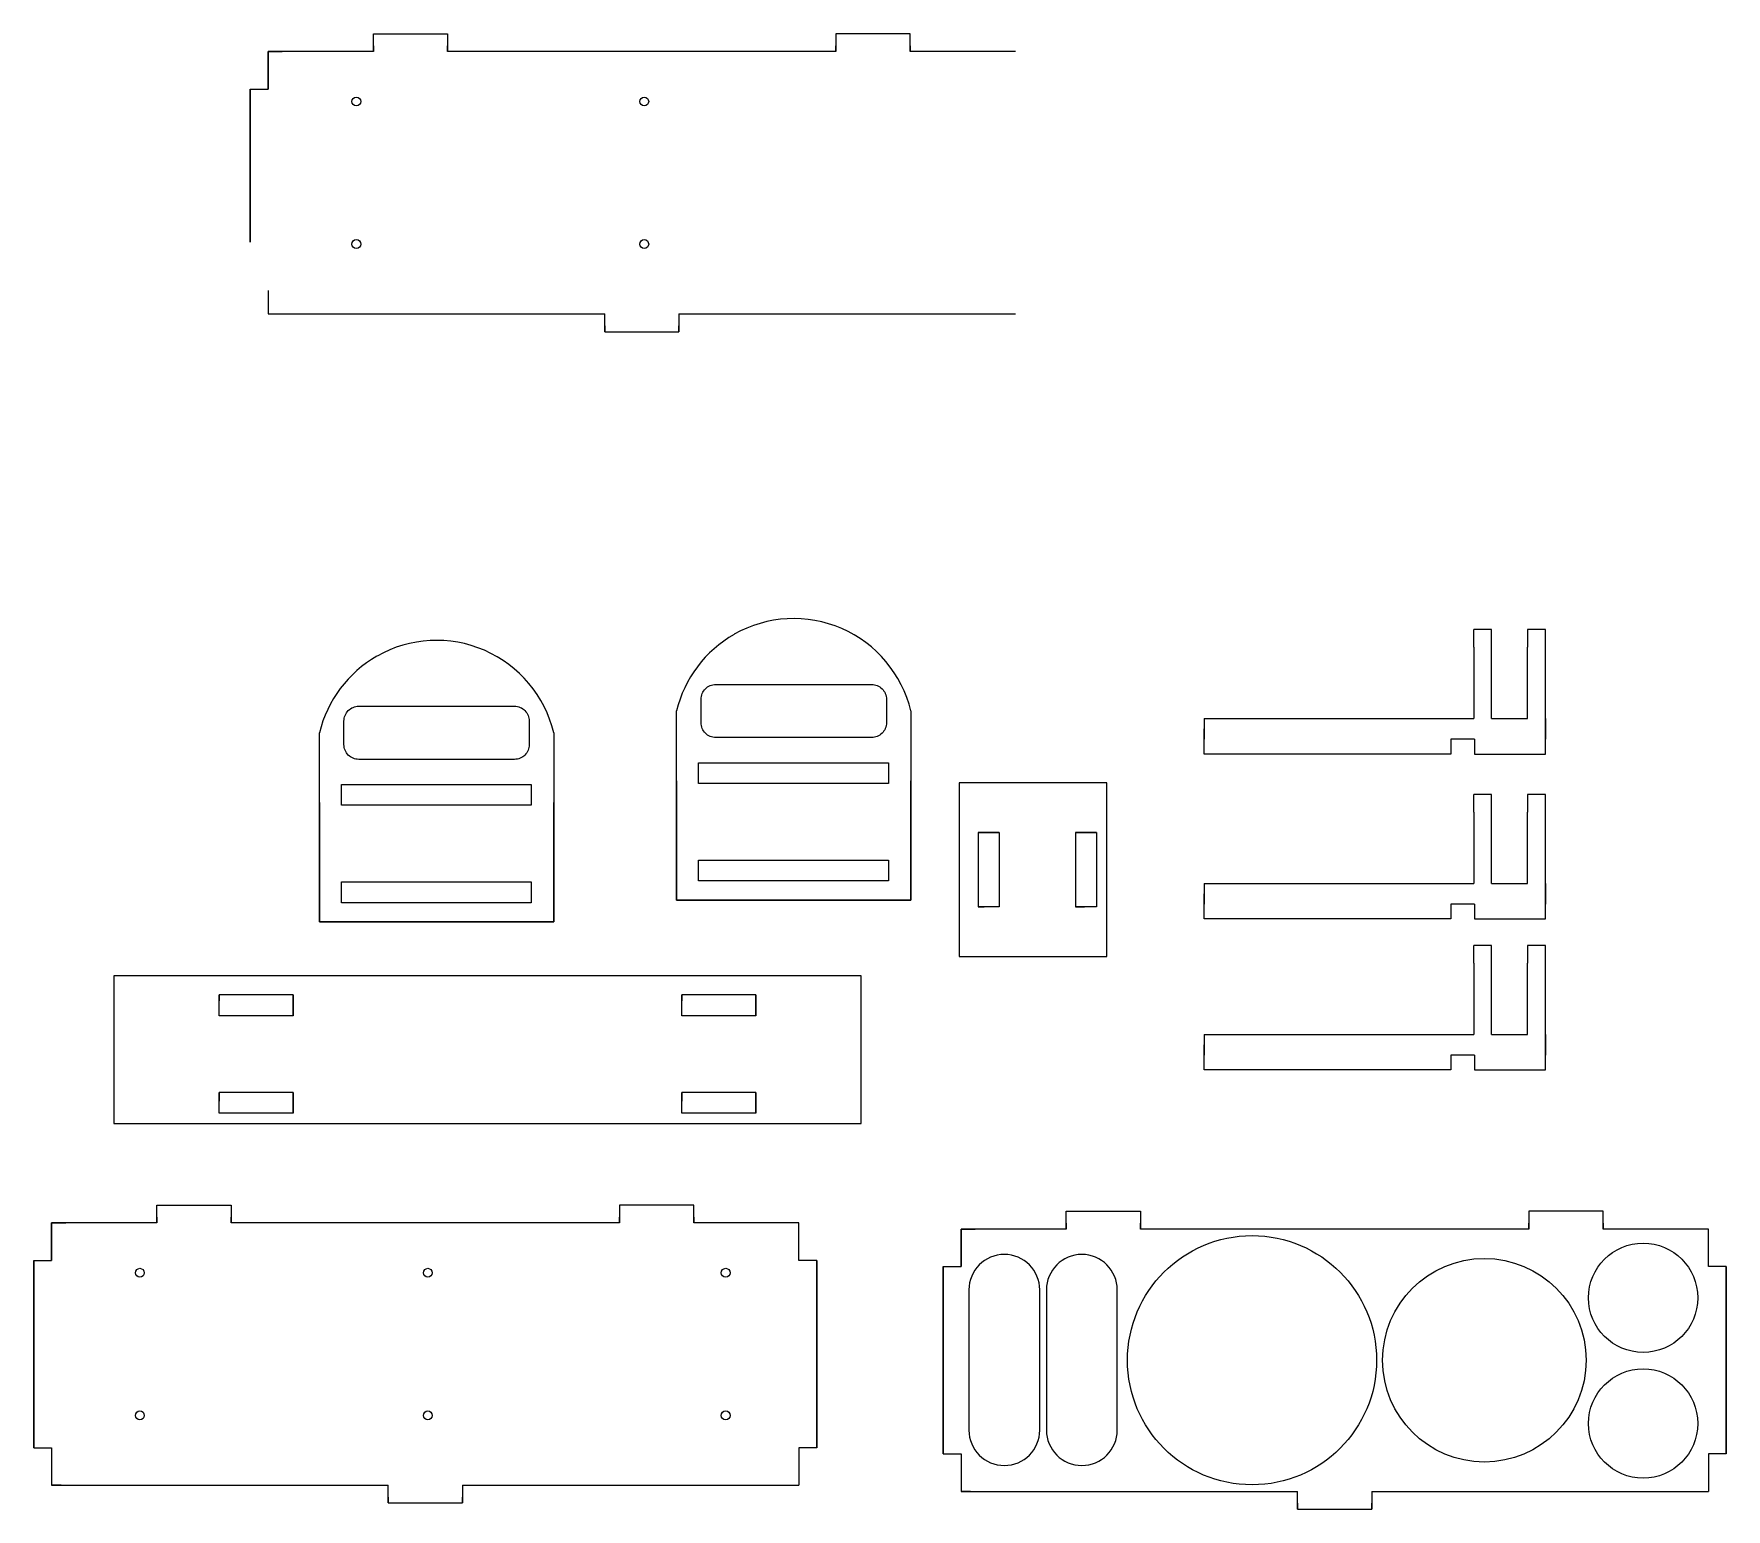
# Model space of a CAD drawing. Header units: millimetres. Extents: x 2830 to 3400, y 1105 to 1602.
import ezdxf

# ---------------------------------------------------------------- set-up
doc = ezdxf.new("R2010")
doc.units = ezdxf.units.MM

msp = doc.modelspace()

# ---------------------------------------------------------------- linework, layer by layer
for p, q in [((2944.35, 1596.32), (2944.35, 1602.32)), ((2944.35, 1602.32), (2969.35, 1602.32)), ((2944.35, 1598.32), (2944.35, 1596.32)), ((2969.35, 1602.32), (2969.35, 1596.32)), ((2969.35, 1596.32), (2969.35, 1598.32)), ((3125.34, 1602.32), (3100.34, 1602.32)), ((3100.34, 1602.32), (3100.34, 1596.32)), ((3100.34, 1596.32), (3100.34, 1598.32)), ((3125.34, 1596.32), (3125.34, 1602.32)), ((3125.34, 1598.32), (3125.34, 1596.32)), ((2908.85, 1583.7), (2908.85, 1596.32)), ((2902.85, 1532.05), (2902.85, 1583.7)), ((2902.85, 1583.7), (2908.85, 1583.7)), ((3022.35, 1501.91), (3022.35, 1507.91)), ((3047.35, 1507.91), (3047.35, 1501.91)), ((3022.35, 1503.91), (3022.35, 1501.91)), ((3022.35, 1501.91), (3047.35, 1501.91)), ((3047.35, 1501.91), (3047.35, 1503.91)), ((3321.36, 1401.52), (3315.36, 1401.52)), ((3315.36, 1395.53), (3315.36, 1401.52)), ((3321.36, 1395.53), (3321.36, 1401.52)), ((3339.56, 1401.52), (3333.56, 1401.52)), ((3333.56, 1401.52), (3333.56, 1395.53)), ((3339.56, 1364.52), (3339.56, 1401.52)), ((3315.36, 1395.53), (3315.36, 1371.52)), ((3321.36, 1371.52), (3321.36, 1395.53)), ((3333.56, 1371.52), (3333.56, 1395.53)), ((3339.56, 1371.52), (3339.56, 1395.53)), ((3224.44, 1371.52), (3315.36, 1371.52)), ((3224.44, 1371.52), (3224.44, 1364.52)), ((3321.36, 1371.52), (3333.56, 1371.52)), ((3339.56, 1371.52), (3339.56, 1364.52)), ((3224.44, 1359.52), (3224.44, 1368.02)), ((3315.62, 1364.52), (3307.62, 1364.52)), ((3307.62, 1364.52), (3307.62, 1359.52)), ((3315.62, 1364.52), (3315.62, 1359.52)), ((3339.56, 1359.52), (3339.56, 1364.52)), ((3307.62, 1359.52), (3224.44, 1359.52)), ((3315.62, 1359.52), (3339.56, 1359.52)), ((3321.36, 1345.94), (3315.36, 1345.94)), ((3315.36, 1339.94), (3315.36, 1345.94)), ((3321.36, 1339.94), (3321.36, 1345.94)), ((3339.56, 1345.94), (3333.56, 1345.94)), ((3333.56, 1345.94), (3333.56, 1339.94)), ((3339.56, 1308.94), (3339.56, 1345.94)), ((3315.36, 1339.94), (3315.36, 1315.94)), ((3321.36, 1315.94), (3321.36, 1339.94)), ((3333.56, 1315.94), (3333.56, 1339.94)), ((3339.56, 1315.94), (3339.56, 1339.94)), ((3155.32, 1333.05), (3148.32, 1333.05)), ((3148.32, 1333.05), (3148.32, 1308.05)), ((3148.32, 1333.05), (3155.32, 1333.05)), ((3155.32, 1333.05), (3155.32, 1308.05)), ((3188.15, 1333.05), (3181.15, 1333.05)), ((3184.15, 1333.05), (3181.15, 1333.05)), ((3181.15, 1333.05), (3181.15, 1308.05)), ((3181.15, 1333.05), (3188.15, 1333.05)), ((3188.15, 1333.05), (3188.15, 1308.05)), ((3224.44, 1315.94), (3315.36, 1315.94)), ((3224.44, 1315.94), (3224.44, 1308.94)), ((3224.44, 1303.94), (3224.44, 1312.44)), ((3321.36, 1315.94), (3333.56, 1315.94)), ((3339.56, 1315.94), (3339.56, 1308.94)), ((3148.32, 1308.05), (3150.32, 1308.05)), ((3155.32, 1308.05), (3148.32, 1308.05)), ((3181.15, 1308.05), (3184.15, 1308.05)), ((3188.15, 1308.05), (3181.15, 1308.05)), ((3315.62, 1308.94), (3307.62, 1308.94)), ((3307.62, 1308.94), (3307.62, 1303.94)), ((3315.62, 1308.94), (3315.62, 1303.94)), ((3339.56, 1303.94), (3339.56, 1308.94)), ((3307.62, 1303.94), (3224.44, 1303.94)), ((3315.62, 1303.94), (3339.56, 1303.94)), ((3321.36, 1295.02), (3315.36, 1295.02)), ((3315.36, 1289.03), (3315.36, 1295.02)), ((3321.36, 1289.03), (3321.36, 1295.02)), ((3339.56, 1295.02), (3333.56, 1295.02)), ((3333.56, 1295.02), (3333.56, 1289.03)), ((3339.56, 1258.02), (3339.56, 1295.02)), ((3315.36, 1289.03), (3315.36, 1265.02)), ((3321.36, 1265.02), (3321.36, 1289.03)), ((3333.56, 1265.02), (3333.56, 1289.03)), ((3339.56, 1265.02), (3339.56, 1289.03)), ((2892.35, 1278.3), (2892.35, 1276.3)), ((2917.35, 1278.3), (2892.35, 1278.3)), ((2892.35, 1271.3), (2892.35, 1278.3)), ((2917.35, 1271.3), (2917.35, 1278.3)), ((2917.35, 1278.3), (2917.35, 1271.3)), ((3048.34, 1278.3), (3048.34, 1276.3)), ((3073.34, 1278.3), (3048.34, 1278.3)), ((3048.34, 1271.3), (3048.34, 1278.3)), ((3073.34, 1271.3), (3073.34, 1278.3)), ((3073.34, 1278.3), (3073.34, 1271.3)), ((2917.35, 1271.3), (2892.35, 1271.3)), ((3073.34, 1271.3), (3048.34, 1271.3)), ((3224.44, 1265.02), (3315.36, 1265.02)), ((3224.44, 1265.02), (3224.44, 1258.02)), ((3224.44, 1253.02), (3224.44, 1261.52)), ((3321.36, 1265.02), (3333.56, 1265.02)), ((3339.56, 1265.02), (3339.56, 1258.02)), ((3315.62, 1258.02), (3307.62, 1258.02)), ((3307.62, 1258.02), (3307.62, 1253.02)), ((3315.62, 1258.02), (3315.62, 1253.02)), ((3339.56, 1253.02), (3339.56, 1258.02)), ((3307.62, 1253.02), (3224.44, 1253.02)), ((3315.62, 1253.02), (3339.56, 1253.02)), ((2892.35, 1245.48), (2892.35, 1242.48)), ((2917.35, 1245.48), (2892.35, 1245.48)), ((2892.35, 1238.48), (2892.35, 1245.48)), ((2917.35, 1238.48), (2917.35, 1245.48)), ((2917.35, 1242.48), (2917.35, 1245.48)), ((2917.35, 1245.48), (2917.35, 1238.48)), ((3048.34, 1245.48), (3048.34, 1242.48)), ((3073.34, 1245.48), (3048.34, 1245.48)), ((3048.34, 1238.48), (3048.34, 1245.48)), ((3073.34, 1238.48), (3073.34, 1245.48)), ((3073.34, 1242.48), (3073.34, 1245.48)), ((3073.34, 1245.48), (3073.34, 1238.48)), ((2917.35, 1238.48), (2892.35, 1238.48)), ((3073.34, 1238.48), (3048.34, 1238.48)), ((2871.38, 1201.45), (2871.38, 1207.45)), ((2871.38, 1207.45), (2896.38, 1207.45)), ((2896.38, 1207.45), (2896.38, 1201.45)), ((3052.37, 1207.45), (3027.37, 1207.45)), ((3027.37, 1207.45), (3027.37, 1201.45)), ((3052.37, 1201.45), (3052.37, 1207.45)), ((3178, 1199.38), (3178, 1205.38)), ((3178, 1205.38), (3203, 1205.38)), ((3203, 1205.38), (3203, 1199.38)), ((3358.99, 1205.38), (3333.99, 1205.38)), ((3333.99, 1205.38), (3333.99, 1199.38)), ((3358.99, 1199.38), (3358.99, 1205.38)), ((2835.88, 1188.83), (2835.88, 1201.45)), ((2871.38, 1203.45), (2871.38, 1201.45)), ((2896.38, 1201.45), (2896.38, 1203.45)), ((3027.37, 1201.45), (3027.37, 1203.45)), ((3052.37, 1203.45), (3052.37, 1201.45)), ((3087.87, 1193.04), (3087.87, 1201.45)), ((3087.87, 1188.83), (3087.87, 1201.45)), ((3142.5, 1186.76), (3142.5, 1199.38)), ((3178, 1201.38), (3178, 1199.38)), ((3203, 1199.38), (3203, 1201.38)), ((3333.99, 1199.38), (3333.99, 1201.38)), ((3358.99, 1201.38), (3358.99, 1199.38)), ((3394.49, 1190.97), (3394.49, 1199.38)), ((3394.49, 1186.76), (3394.49, 1199.38)), ((2829.88, 1137.18), (2829.88, 1188.83)), ((2829.88, 1188.83), (2835.88, 1188.83)), ((3093.87, 1188.83), (3087.87, 1188.83)), ((3093.87, 1137.18), (3093.87, 1188.83)), ((3093.87, 1137.18), (3093.87, 1188.83)), ((3136.5, 1135.11), (3136.5, 1186.76)), ((3136.5, 1186.76), (3142.5, 1186.76)), ((3400.49, 1186.76), (3394.49, 1186.76)), ((3400.49, 1135.11), (3400.49, 1186.76)), ((3400.49, 1135.11), (3400.49, 1186.76)), ((3145.16, 1178.87), (3145.16, 1135.11)), ((3169.06, 1135.11), (3169.06, 1178.87)), ((3171.29, 1178.87), (3171.29, 1135.11)), ((3195.19, 1135.11), (3195.19, 1178.87)), ((2829.88, 1125.66), (2829.88, 1137.15)), ((3093.87, 1125.66), (3093.87, 1137.15)), ((3093.87, 1125.66), (3093.87, 1137.15)), ((3136.5, 1123.58), (3136.5, 1135.08)), ((3145.16, 1135.08), (3145.16, 1131.63)), ((3169.06, 1131.63), (3169.06, 1135.08)), ((3171.29, 1135.08), (3171.29, 1131.63)), ((3195.19, 1131.63), (3195.19, 1135.08)), ((3400.49, 1123.58), (3400.49, 1135.08)), ((3400.49, 1123.58), (3400.49, 1135.08)), ((2829.88, 1125.66), (2835.88, 1125.66)), ((2835.88, 1125.66), (2835.88, 1113.04)), ((3093.87, 1125.66), (3087.87, 1125.66)), ((3087.87, 1125.66), (3087.87, 1113.04)), ((3087.87, 1121.45), (3087.87, 1113.04)), ((3136.5, 1123.58), (3142.5, 1123.58)), ((3142.5, 1123.58), (3142.5, 1110.97)), ((3400.49, 1123.58), (3394.49, 1123.58)), ((3394.49, 1123.58), (3394.49, 1110.97)), ((3394.49, 1119.38), (3394.49, 1110.97)), ((2949.38, 1107.04), (2949.38, 1113.04)), ((2974.38, 1113.04), (2974.38, 1107.04)), ((2949.38, 1109.04), (2949.38, 1107.04)), ((2949.38, 1107.04), (2974.38, 1107.04)), ((2974.38, 1107.04), (2974.38, 1109.04)), ((3256, 1104.97), (3256, 1110.97)), ((3281, 1110.97), (3281, 1104.97)), ((3256, 1106.97), (3256, 1104.97)), ((3256, 1104.97), (3281, 1104.97)), ((3281, 1104.97), (3281, 1106.97))]:
    msp.add_line(p, q)
for points in [[(2908.85, 1583.7), (2908.85, 1596.32), (2913.66, 1596.32)], [(2944.35, 1596.32), (2908.85, 1596.32), (2908.85, 1583.7)], [(3100.34, 1596.32), (2969.35, 1596.32)], [(3160.85, 1596.32), (3125.34, 1596.32)], [(2902.85, 1583.7), (2902.85, 1532.05)], [(2902.85, 1532.05), (2902.85, 1583.7)], [(2908.85, 1515.83), (2908.85, 1507.91), (3022.35, 1507.91)], [(2908.85, 1515.83), (2908.85, 1507.91), (3022.35, 1507.91)], [(3047.35, 1507.91), (3160.85, 1507.91)], [(3047.35, 1507.91), (3160.85, 1507.91)], [(3066, 1310.27), (3046.61, 1310.27), (3046.61, 1374.04)], [(3125.58, 1374.04), (3125.58, 1310.27), (3066.03, 1310.27)], [(2945.59, 1302.92), (2926.2, 1302.92), (2926.2, 1366.69)], [(3005.17, 1366.69), (3005.17, 1302.92), (2945.62, 1302.92)], [(3066, 1349.59), (3054.02, 1349.59), (3054.02, 1356.59), (3066, 1356.59)], [(3066.03, 1356.59), (3118.02, 1356.59), (3118.02, 1349.59), (3066.03, 1349.59)], [(2945.59, 1342.24), (2933.61, 1342.24), (2933.61, 1349.24), (2945.59, 1349.24)], [(2945.62, 1349.24), (2997.6, 1349.24), (2997.6, 1342.24), (2945.62, 1342.24)], [(3046.61, 1350.54), (3046.61, 1310.27), (3066, 1310.27)], [(3066.03, 1310.27), (3125.58, 1310.27), (3125.58, 1350.54)], [(2926.2, 1343.18), (2926.2, 1302.92), (2945.59, 1302.92)], [(2945.62, 1302.92), (3005.17, 1302.92), (3005.17, 1343.18)], [(3066, 1316.77), (3054.02, 1316.77), (3054.02, 1323.77), (3066, 1323.77)], [(3066.03, 1323.77), (3118.02, 1323.77), (3118.02, 1316.77), (3066.03, 1316.77)], [(2945.59, 1309.41), (2933.61, 1309.41), (2933.61, 1316.41), (2945.59, 1316.41)], [(2945.62, 1316.41), (2997.6, 1316.41), (2997.6, 1309.41), (2945.62, 1309.41)], [(2835.88, 1188.83), (2835.88, 1201.45), (2840.69, 1201.45)], [(2871.38, 1201.45), (2835.88, 1201.45), (2835.88, 1188.83)], [(3027.37, 1201.45), (2896.38, 1201.45)], [(3087.87, 1201.45), (3052.37, 1201.45)], [(3142.5, 1186.76), (3142.5, 1199.38), (3147.31, 1199.38)], [(3178, 1199.38), (3142.5, 1199.38), (3142.5, 1186.76)], [(3333.99, 1199.38), (3203, 1199.38)], [(3394.49, 1199.38), (3358.99, 1199.38)], [(2829.88, 1188.83), (2829.88, 1137.18)], [(2829.88, 1137.18), (2829.88, 1188.83)], [(3093.87, 1188.83), (3093.87, 1137.18)], [(3093.87, 1137.18), (3093.87, 1188.83)], [(3093.87, 1188.83), (3093.87, 1137.18)], [(3093.87, 1137.18), (3093.87, 1188.83)], [(3136.5, 1186.76), (3136.5, 1135.11)], [(3136.5, 1135.11), (3136.5, 1186.76)], [(3400.49, 1186.76), (3400.49, 1135.11)], [(3400.49, 1135.11), (3400.49, 1186.76)], [(3400.49, 1186.76), (3400.49, 1135.11)], [(3400.49, 1135.11), (3400.49, 1186.76)], [(2829.88, 1137.15), (2829.88, 1125.66)], [(2829.88, 1125.66), (2829.88, 1137.15)], [(3093.87, 1137.15), (3093.87, 1125.66)], [(3093.87, 1125.66), (3093.87, 1137.15)], [(3093.87, 1137.15), (3093.87, 1125.66)], [(3093.87, 1125.66), (3093.87, 1137.15)], [(3136.5, 1135.08), (3136.5, 1123.58)], [(3136.5, 1123.58), (3136.5, 1135.08)], [(3400.49, 1135.08), (3400.49, 1123.58)], [(3400.49, 1123.58), (3400.49, 1135.08)], [(3400.49, 1135.08), (3400.49, 1123.58)], [(3400.49, 1123.58), (3400.49, 1135.08)], [(2835.88, 1120.96), (2835.88, 1113.04), (2949.38, 1113.04)], [(2835.88, 1120.96), (2835.88, 1113.04), (2949.38, 1113.04)], [(3142.5, 1118.89), (3142.5, 1110.97), (3256, 1110.97)], [(3142.5, 1118.89), (3142.5, 1110.97), (3256, 1110.97)], [(2839.05, 1113.04), (2835.88, 1113.04)], [(2974.38, 1113.04), (3087.87, 1113.04)], [(2974.38, 1113.04), (3087.87, 1113.04)], [(3145.67, 1110.97), (3142.5, 1110.97)], [(3281, 1110.97), (3394.49, 1110.97)], [(3281, 1110.97), (3394.49, 1110.97)]]:
    msp.add_lwpolyline(points)
for points in [[(3066, 1365.09), (3059.85, 1365.09, -0.414214), (3054.85, 1370.09), (3054.85, 1377.99, -0.414214), (3059.85, 1382.99), (3066, 1382.99)], [(3066.03, 1382.99), (3112.35, 1382.99, -0.414214), (3117.35, 1377.99), (3117.35, 1370.09, -0.414214), (3112.35, 1365.09), (3066.03, 1365.09)], [(2945.59, 1357.73), (2939.44, 1357.73, -0.414214), (2934.44, 1362.73), (2934.44, 1370.64, -0.414214), (2939.44, 1375.64), (2945.59, 1375.64)], [(2945.62, 1375.64), (2991.93, 1375.64, -0.414214), (2996.93, 1370.64), (2996.93, 1362.73, -0.414214), (2991.93, 1357.73), (2945.62, 1357.73)]]:
    msp.add_lwpolyline(points, format="xyb")
for points in [[(3191.66, 1349.8), (3141.83, 1349.8), (3141.83, 1291.31), (3191.66, 1291.31)], [(3108.84, 1234.97), (3108.84, 1284.79), (2856.85, 1284.79), (2856.85, 1234.97)]]:
    msp.add_lwpolyline(points, close=True)
for centre, radius in [((2938.6, 1579.52), 1.5), ((3035.69, 1579.52), 1.5), ((2938.6, 1531.44), 1.5), ((3035.69, 1531.44), 1.5), ((3240.63, 1155.17), 42), ((3372.5, 1176.22), 18.42), ((3318.97, 1155.17), 34.31), ((2865.63, 1184.65), 1.5), ((2962.72, 1184.65), 1.5), ((3063.16, 1184.65), 1.5), ((3372.5, 1133.84), 18.42), ((2865.63, 1136.57), 1.5), ((2962.72, 1136.57), 1.5), ((3063.16, 1136.57), 1.5)]:
    msp.add_circle(centre, radius)
for centre, radius, start, end in [((3086.1, 1364.6), 40.6, 13.4451, 119.6157), ((3086.1, 1364.6), 40.6, 119.6686, 166.5549), ((2965.68, 1357.25), 40.6, 119.6686, 166.5549), ((2965.68, 1357.25), 40.6, 13.4451, 119.6157), ((3157.11, 1178.87), 11.95, 0, 180), ((3183.24, 1178.87), 11.95, 0, 180), ((3157.11, 1131.63), 11.95, 180, 0), ((3183.24, 1131.63), 11.95, 180, 0)]:
    msp.add_arc(centre, radius, start, end)

doc.saveas('drawing.dxf')
